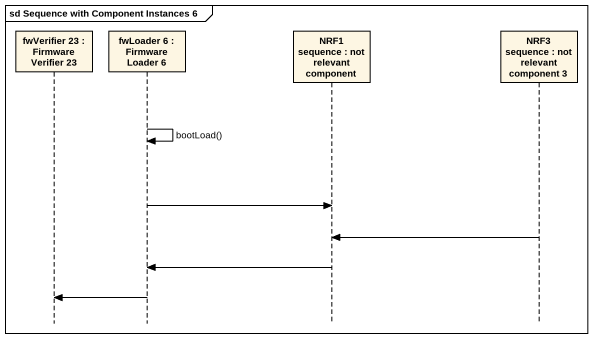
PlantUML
@startuml
mainframe sd Sequence with Component Instances 6
hide footbox
participant "fwVerifier 23 : Firmware Verifier 23" as fwVerifier_23
participant "fwLoader 6 : Firmware Loader 6" as fwLoader_6
participant "NRF1 sequence : not relevant component" as NRF1_sequence
participant "NRF3 sequence : not relevant component 3" as NRF3_sequence

fwLoader_6 -> fwLoader_6 : bootLoad()
fwLoader_6 -> NRF1_sequence
NRF3_sequence -> NRF1_sequence
NRF1_sequence -> fwLoader_6
fwLoader_6 -> fwVerifier_23
@enduml
